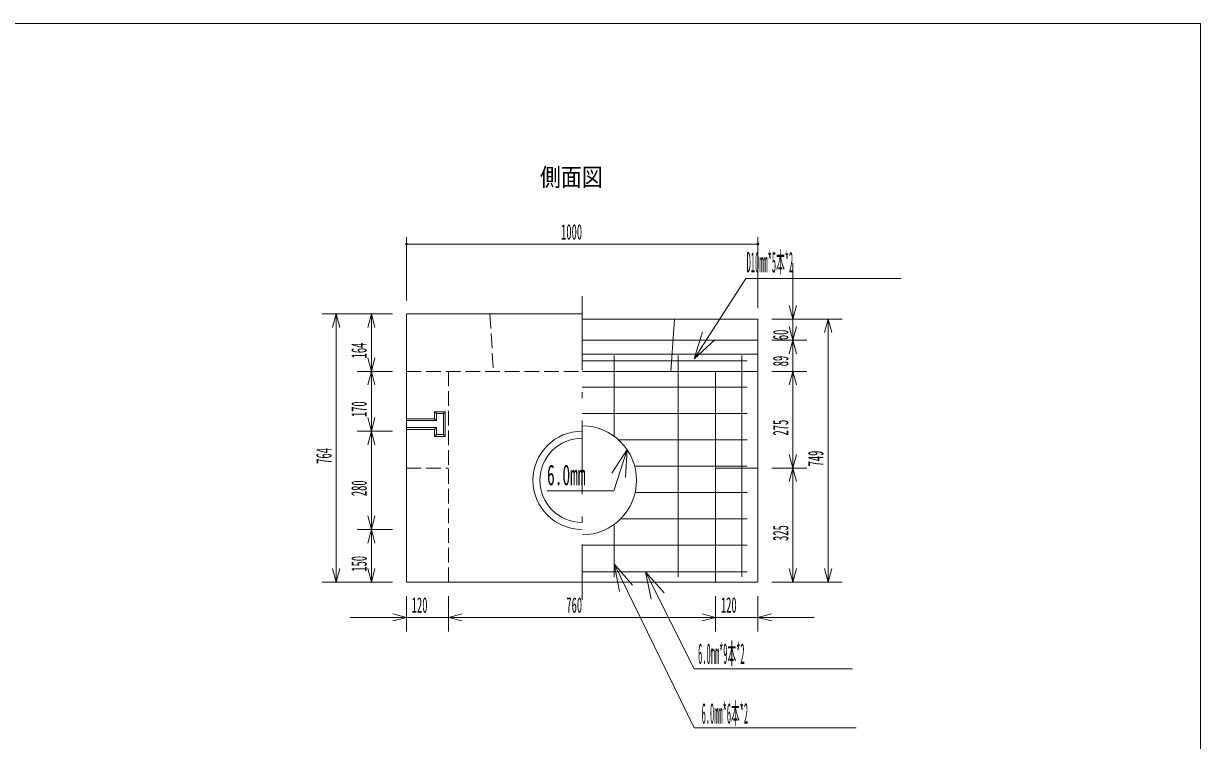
# Model space of a CAD drawing. Units: millimetres, scale not verified. Extents: x 274 to 5364, y 189 to 3829.
# Drawn here: x 2014 to 5364, y 1789 to 3829 of the extents above; entities that cross this region are included whole.
import ezdxf
from ezdxf.enums import TextEntityAlignment as Align

# ---------------------------------------------------------------- set-up
doc = ezdxf.new("R2010")
doc.units = ezdxf.units.MM
doc.header["$LTSCALE"] = 7
doc.linetypes.add('USER1', pattern=[8, 6, -2])
doc.linetypes.add('USER2', pattern=[50.5, 30, -9, 2.5, -9])
for name, color, linetype, lineweight in [('1', 7, 'Continuous', 18), ('10', 3, 'Continuous', 18), ('17', 7, 'Continuous', 18), ('18', 7, 'Continuous', 18)]:
    doc.layers.add(name, color=color, linetype=linetype, lineweight=lineweight)
doc.styles.add('ＭＳ ゴシック', font='')
doc.styles.get('ＭＳ ゴシック').set_extended_font_data('MS Gothic')

msp = doc.modelspace()

# ---------------------------------------------------------------- linework, layer by layer
at = {"layer": '1'}
for p, q in [((5363.5, 3829), (273.5, 3829)), ((5363.5, 189), (5363.5, 3829)), ((3103.5, 3221), (3103.5, 3041)), ((4103.5, 3221), (4103.5, 3019)), ((3103.5, 3201), (4103.5, 3201)), ((4203.5, 2768), (4203.5, 3148)), ((3922, 2875), (4068.98, 3103)), ((4068.98, 3103), (4511.73, 3103)), ((4203.5, 2679), (4203.5, 3088)), ((4203.5, 2988), (4193.147, 3026.637)), ((4203.5, 2988), (4213.853, 3026.637)), ((2863.5, 3003), (2963.5, 3003)), ((2903.5, 3003), (2893.147, 2964.363)), ((2903.5, 2239), (2903.5, 3003)), ((2903.5, 3003), (2913.853, 2964.363)), ((2963.5, 3003), (3063.5, 3003)), ((3003.5, 3003), (2993.147, 2964.363)), ((3003.5, 3003), (3003.5, 2839)), ((3003.5, 3003), (3013.853, 2964.363)), ((3103.5, 3003), (3603.5, 3003)), ((3103.5, 3001), (3103.5, 2819.09)), ((3603.5, 2988), (4103.5, 2988)), ((3866, 2988), (3856, 2839)), ((4103.5, 2988), (4103.5, 2239)), ((4343.5, 2988), (4143.5, 2988)), ((4243.5, 2988), (4143.5, 2988)), ((4303.5, 2988), (4293.147, 2949.363)), ((4303.5, 2988), (4303.5, 2239)), ((4303.5, 2988), (4313.853, 2949.363)), ((3103.5, 2819.09), (3103.5, 2976.09)), ((3922, 2875), (3946.466, 2951.167)), ((4203.5, 2928), (4193.147, 2966.637)), ((4203.5, 2928), (4213.853, 2966.637)), ((3603.5, 2928), (4103.5, 2928)), ((3922, 2875), (3981.272, 2928.729)), ((4243.5, 2928), (4143.5, 2928)), ((4243.5, 2928), (4143.5, 2928)), ((4203.5, 2928), (4193.147, 2889.363)), ((4203.5, 2928), (4213.853, 2889.363)), ((3603.5, 2888), (4103.5, 2888)), ((3003.5, 2839), (2993.147, 2877.637)), ((3003.5, 2839), (3013.853, 2877.637)), ((2963.5, 2839), (3063.5, 2839)), ((2963.5, 2839), (3063.5, 2839)), ((3003.5, 2839), (2993.147, 2800.363)), ((3003.5, 2839), (3003.5, 2669)), ((3003.5, 2839), (3013.853, 2800.363)), ((3103.5, 2819.09), (3103.5, 2811)), ((3603.5, 2839), (4103.5, 2839)), ((3983.5, 2564), (3983.5, 2839)), ((4243.5, 2839), (4143.5, 2839)), ((4243.5, 2839), (4143.5, 2839)), ((4203.5, 2839), (4193.147, 2800.363)), ((4203.5, 2839), (4193.147, 2800.363)), ((4203.5, 2564), (4203.5, 2839)), ((4203.5, 2839), (4213.853, 2800.363)), ((4203.5, 2839), (4213.853, 2800.363)), ((3103.5, 2811), (3103.5, 2794.09)), ((3103.5, 2796.947), (3103.5, 2761)), ((3103.5, 2761), (3103.5, 2301)), ((3103.5, 2576.09), (3103.5, 2761)), ((3183.5, 2704), (3183.5, 2724)), ((3183.5, 2724), (3213.5, 2724)), ((3183.5, 2724), (3188.5, 2719)), ((3188.5, 2719), (3208.5, 2719)), ((3188.5, 2719), (3188.5, 2704)), ((3213.5, 2724), (3208.5, 2719)), ((3208.5, 2719), (3208.5, 2659)), ((3213.5, 2724), (3213.5, 2654)), ((3003.5, 2669), (2993.147, 2707.637)), ((3003.5, 2669), (3013.853, 2707.637)), ((3103.5, 2704), (3183.5, 2704)), ((3103.5, 2699), (3188.5, 2699)), ((3183.5, 2704), (3188.5, 2699)), ((3188.5, 2704), (3188.5, 2699)), ((2963.5, 2669), (3063.5, 2669)), ((2963.5, 2669), (3063.5, 2669)), ((3003.5, 2669), (2993.147, 2630.363)), ((3003.5, 2669), (3003.5, 2389)), ((3003.5, 2669), (3013.853, 2630.363)), ((3188.5, 2679), (3103.5, 2679)), ((3103.5, 2674), (3183.5, 2674)), ((3188.5, 2679), (3183.5, 2674)), ((3183.5, 2674), (3183.5, 2654)), ((3188.5, 2659), (3183.5, 2654)), ((3213.5, 2654), (3183.5, 2654)), ((3188.5, 2679), (3188.5, 2665.91)), ((3188.5, 2659), (3188.5, 2665.91)), ((3208.5, 2659), (3188.5, 2659)), ((3208.5, 2659), (3213.5, 2654)), ((3731.25, 2616.778), (3687.947, 2549.511)), ((3731.25, 2616.778), (3693.5, 2499)), ((3731.25, 2616.778), (3727.382, 2536.872)), ((4203.5, 2564), (4193.147, 2602.637)), ((4203.5, 2564), (4213.853, 2602.637)), ((4103.5, 2564), (3983.5, 2564)), ((3983.5, 2564), (3983.5, 2239)), ((4243.5, 2564), (4143.5, 2564)), ((4243.5, 2564), (4143.5, 2564)), ((4203.5, 2564), (4193.147, 2525.363)), ((4203.5, 2239), (4203.5, 2564)), ((4203.5, 2564), (4213.853, 2525.363)), ((3693.5, 2499), (3503.5, 2499)), ((3003.5, 2389), (2993.147, 2427.637)), ((3003.5, 2389), (3013.853, 2427.637)), ((2963.5, 2389), (3063.5, 2389)), ((2963.5, 2389), (3063.5, 2389)), ((3003.5, 2389), (2993.147, 2350.363)), ((3003.5, 2389), (3003.5, 2239)), ((3003.5, 2389), (3013.853, 2350.363)), ((3103.5, 2301), (3103.5, 2239)), ((3694.5, 2291.191), (3922, 1825.066)), ((3694.5, 2291.191), (3747.001, 2230.829)), ((3694.5, 2291.191), (3709.786, 2212.665)), ((4103.5, 2301), (4103.5, 2239)), ((2903.5, 2239), (2893.147, 2277.637)), ((2903.5, 2239), (2913.853, 2277.637)), ((3003.5, 2239), (2993.147, 2277.637)), ((3003.5, 2239), (3013.853, 2277.637)), ((3783.5, 2269), (3922, 1992.129)), ((3783.5, 2269), (3836.589, 2209.154)), ((3783.5, 2269), (3799.553, 2190.627)), ((4203.5, 2239), (4193.147, 2277.637)), ((4203.5, 2239), (4213.853, 2277.637)), ((4303.5, 2239), (4293.147, 2277.637)), ((4303.5, 2239), (4313.853, 2277.637)), ((2863.5, 2239), (2963.5, 2239)), ((2963.5, 2239), (3063.5, 2239)), ((4103.5, 2239), (3103.5, 2239)), ((4343.5, 2239), (4143.5, 2239)), ((4243.5, 2239), (4143.5, 2239)), ((3103.5, 2099), (3103.5, 2199)), ((3223.5, 2099), (3223.5, 2199)), ((3223.5, 2099), (3223.5, 2199)), ((3983.5, 2099), (3983.5, 2199)), ((3983.5, 2099), (3983.5, 2199)), ((4103.5, 2099), (4103.5, 2199)), ((3103.5, 2139), (3064.863, 2149.353)), ((3223.5, 2139), (3262.137, 2149.353)), ((3223.5, 2139), (3262.137, 2149.353)), ((3983.5, 2139), (3944.863, 2149.353)), ((3983.5, 2139), (3944.863, 2149.353)), ((4103.5, 2139), (4142.137, 2149.353)), ((3383.5, 2139), (2943.5, 2139)), ((3103.5, 2139), (3064.863, 2128.647)), ((3983.5, 2139), (3223.5, 2139)), ((3223.5, 2139), (3262.137, 2128.647)), ((3223.5, 2139), (3262.137, 2128.647)), ((4263.5, 2139), (3823.5, 2139)), ((3983.5, 2139), (3944.863, 2128.647)), ((3983.5, 2139), (3944.863, 2128.647)), ((4103.5, 2139), (4142.137, 2128.647)), ((3922, 1992.129), (4373.5, 1992.129)), ((3922, 1825.066), (4383.5, 1825.066))]:
    msp.add_line(p, q, dxfattribs=at)
at = {"layer": '1', "linetype": 'USER2'}
msp.add_line((3603.5, 3053), (3603.5, 2189), dxfattribs=at)
at = {"layer": '1', "linetype": 'USER1'}
for p, q in [((3341, 3003), (3351, 2839)), ((3103.5, 2839), (4103.5, 2839)), ((3223.5, 2839), (3223.5, 2564)), ((3103.5, 2564), (3223.5, 2564)), ((3223.5, 2239), (3223.5, 2564))]:
    msp.add_line(p, q, dxfattribs=at)
at = {"layer": '1'}
for centre, radius in [((3103.5, 3201), 3), ((3103.5, 3201), 1.5), ((4103.5, 3201), 3), ((4103.5, 3201), 1.5)]:
    msp.add_circle(centre, radius, dxfattribs=at)
for radius in [140, 120]:
    msp.add_arc((3603.5, 2529), radius, 90, 270, dxfattribs=at)
at = {"layer": '10'}
msp.add_arc((3603.5, 2529), 155, 270, 90, dxfattribs=at)
at = {"layer": '17'}
for p, q in [((3694.5, 2884), (3694.5, 2654.475)), ((3876.5, 2884), (3876.5, 2254)), ((4058.5, 2884), (4058.5, 2254)), ((3694.5, 2403.525), (3694.5, 2254))]:
    msp.add_line(p, q, dxfattribs=at)
at = {"layer": '18'}
for p, q in [((3603.5, 2869), (4073.5, 2869)), ((3603.5, 2794), (4073.5, 2794)), ((3603.5, 2719), (4073.5, 2719)), ((4073.5, 2644), (3707.423, 2644)), ((3753.25, 2569), (4073.5, 2569)), ((4073.5, 2494), (3754.497, 2494)), ((4073.5, 2419), (3712.702, 2419)), ((3603.5, 2344), (4073.5, 2344)), ((3603.5, 2269), (4073.5, 2269))]:
    msp.add_line(p, q, dxfattribs=at)

# ---------------------------------------------------------------- texts
at = {"layer": '1', "style": 'ＭＳ ゴシック'}
for s, height, width, p in [('側面図', 51.32, 0.85, (3483.5, 3351)), ('1000', 43.99, 0.5, (3543.5, 3201)), ('D10mm*5本*2', 58.65, 0.3, (4071.73, 3103)), ('6.0mm', 58.65, 0.55, (3503.5, 2497.441)), ('120', 43.99, 0.5, (3118.5, 2139)), ('760', 43.99, 0.5, (3558.5, 2139)), ('120', 43.99, 0.5, (3998.5, 2139)), ('6.0mm*9本*2', 58.65, 0.3, (3933.5, 1989)), ('6.0mm*6本*2', 58.65, 0.3, (3943.5, 1819))]:
    msp.add_text(s, height=height, dxfattribs=dict(at, width=width)).set_placement(p, align=Align.BOTTOM_LEFT)
at = {"layer": '1', "style": 'ＭＳ ゴシック', "width": 0.5}
for s, p in [('60', (4203.5, 2928)), ('164', (3003.5, 2876)), ('89', (4203.5, 2853.5)), ('170', (3003.5, 2709)), ('275', (4203.5, 2656.5)), ('764', (2903.5, 2576)), ('749', (4303.5, 2568.5)), ('280', (3003.5, 2484)), ('325', (4203.5, 2356.5)), ('150', (3003.5, 2269))]:
    msp.add_text(s, height=43.99, rotation=90, dxfattribs=at).set_placement(p, align=Align.BOTTOM_LEFT)

doc.saveas('drawing.dxf')
